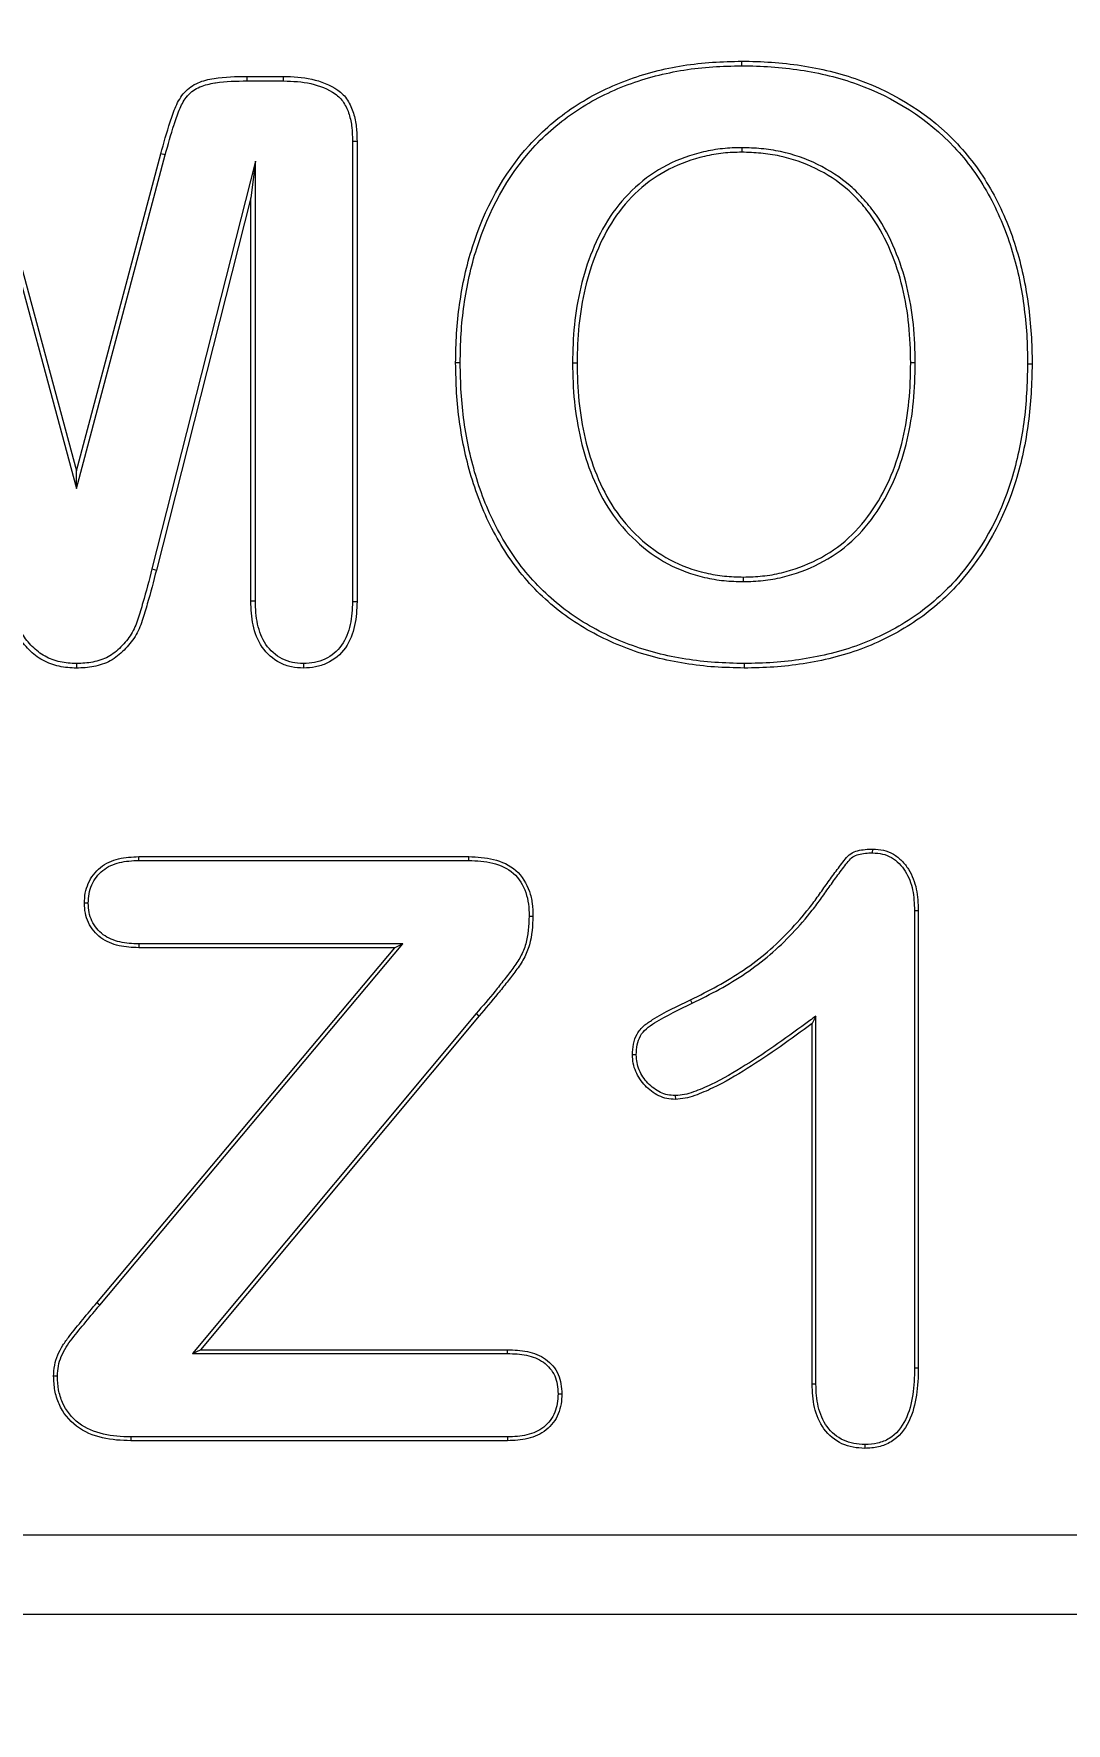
# Model space of a CAD drawing. Header units: millimetres. Extents: x 13 to 608, y 13 to 467.
# Drawn here: x 113.49 to 119.45, y 101.41 to 111.16 of the extents above; entities that cross this region are included whole.
import ezdxf

# ---------------------------------------------------------------- set-up
doc = ezdxf.new("R2010")
doc.units = ezdxf.units.MM
doc.header["$LTSCALE"] = 2.222222
for name, color, linetype, lineweight in [('Dimension (ANSI)', 7, 'Continuous', 9), ('Visible (ANSI)', 7, 'Continuous', 9), ('Visible Narrow (ANSI)', 7, 'Continuous', 9)]:
    doc.layers.add(name, color=color, linetype=linetype, lineweight=lineweight)
doc.styles.add('Note Text (ANSI)', font='arial.ttf')
doc.dimstyles.new('Default - mm (ANSI)', dxfattribs={"dimscale": 2.222222, "dimtxt": 2, "dimasz": 2, "dimexe": 3.175, "dimexo": 1, "dimgap": 0.8, "dimtad": 0, "dimtih": 1, "dimtoh": 1, "dimrnd": 1e-08, "dimzin": 4, "dimdsep": 46, "dimtxsty": 'Note Text (ANSI)', "dimblk": 'Filled-1', "dimcen": 0.09, "dimdle": 10, "dimclrd": 256, "dimclre": 256, "dimclrt": 256, "dimadec": 1, "dimazin": 0, "dimtfac": 1.524, "dimtofl": 0, "dimtmove": 0, "dimatfit": 3, "dimfxl": 1, "dimtolj": 1, "dimtzin": 0, "dimlwd": -1, "dimlwe": -1, "dimarcsym": 0})

# ---------------------------------------------------------------- blocks, each defined once
blk = doc.blocks.new('Filled-1')
at = {"color": 0}
for p, q in [((0, 0), (-1, 0.15)), ((-1, 0.15), (-1, -0.15)), ((-1, 0), (0, 0)), ((-1, -0.15), (0, 0))]:
    blk.add_line(p, q, dxfattribs=at)
at = {"color": 0, "flags": 128}
blk.add_lwpolyline([(-1, -0.15), (0, 0), (-1, 0.15), (-1, -0.15)], dxfattribs=at)
at = {"color": 0}
blk.add_solid([(-1, -0.15), (0, 0), (-1, 0.15), (-1, -0.15)], dxfattribs=at)
blk = doc.blocks.new('*D34')
at = {"layer": 'Defpoints', "color": 0, "transparency": 16777216}
for p in [(170.1942, 133.0437), (57.1942, 81.0437), (139.9513, 81.0437)]:
    blk.add_point(p, dxfattribs=at)
at = {"layer": 'Dimension (ANSI)', "transparency": 16777216}
for p, q in [((167.9719, 133.0437), (132.8958, 133.0437)), ((139.9513, 128.5992), (139.9513, 114.1005)), ((139.9513, 85.4881), (139.9513, 96.7544)), ((59.4164, 81.0437), (147.0069, 81.0437))]:
    blk.add_line(p, q, dxfattribs=at)
at = {"layer": 'Dimension (ANSI)', "transparency": 16777216, "xscale": 4.444444444444445, "yscale": 4.444444444444445, "zscale": 4.444444444444445}
for p, rotation in [((139.9513, 133.0437), 90), ((139.9513, 81.0437), 270)]:
    blk.add_blockref('Filled-1', p, dxfattribs=dict(at, rotation=rotation))
at = {"layer": 'Dimension (ANSI)', "transparency": 16777216, "char_height": 4.44444, "attachment_point": 5, "style": 'Note Text (ANSI)'}
for s, insert in [('\\A1; 52.00', (139.9513, 109.4744)), ('\\A1;[2.05]', (139.9513, 100.8014))]:
    blk.add_mtext(s, dxfattribs=dict(at, insert=insert))
blk = doc.blocks.new('*D35')
at = {"layer": 'Defpoints', "color": 0, "transparency": 16777216}
for p in [(170.1942, 133.0437), (170.1942, 119.7735), (57.1942, 81.0437)]:
    blk.add_point(p, dxfattribs=at)
at = {"layer": 'Dimension (ANSI)', "transparency": 16777216}
for p, q in [((170.1942, 130.8214), (170.1942, 112.718)), ((57.1942, 83.2659), (57.1942, 126.8291)), ((61.6386, 119.7735), (102.5871, 119.7735)), ((165.7497, 119.7735), (126.561, 119.7735))]:
    blk.add_line(p, q, dxfattribs=at)
at = {"layer": 'Dimension (ANSI)', "transparency": 16777216, "xscale": 4.444444444444445, "yscale": 4.444444444444445, "zscale": 4.444444444444445, "rotation": 180}
blk.add_blockref('Filled-1', (57.1942, 119.7735), dxfattribs=at)
at = {"layer": 'Dimension (ANSI)', "transparency": 16777216, "xscale": 4.444444444444445, "yscale": 4.444444444444445, "zscale": 4.444444444444445}
blk.add_blockref('Filled-1', (170.1942, 119.7735), dxfattribs=at)
at = {"layer": 'Dimension (ANSI)', "transparency": 16777216, "attachment_point": 5, "style": 'Note Text (ANSI)'}
for s, insert, char_height in [('\\A1; 113.00', (114.5741, 123.822), 4.444444), ('\\A1;[4.45]', (114.5741, 115.1566), 4.44444)]:
    blk.add_mtext(s, dxfattribs=dict(at, insert=insert, char_height=char_height))

msp = doc.modelspace()

# ---------------------------------------------------------------- linework, layer by layer
at = {"layer": 'Visible (ANSI)'}
for p, q in [((117.5764, 110.9737), (117.5763, 110.9999)), ((114.7223, 110.9124), (114.9328, 110.9124)), ((114.7224, 110.8862), (114.9325, 110.8862)), ((114.9325, 110.8862), (114.9328, 110.9124)), ((115.3304, 110.5388), (115.3567, 110.5392)), ((115.3304, 110.5388), (115.3304, 107.8845)), ((115.3567, 110.5392), (115.3567, 107.8841)), ((117.5764, 110.5012), (117.5763, 110.4749)), ((113.219, 110.4593), (113.7381, 108.5361)), ((113.2444, 110.466), (113.7379, 108.6374)), ((113.7379, 108.6374), (114.2253, 110.466)), ((113.7381, 108.5361), (114.2507, 110.4593)), ((114.7704, 110.4226), (114.1739, 108.0717)), ((114.7704, 110.4226), (114.7442, 110.2124)), ((114.7704, 107.8865), (114.7704, 110.4226)), ((114.7442, 110.2124), (114.1993, 108.0652)), ((114.7442, 107.8861), (114.7442, 110.2124)), ((115.9517, 109.2595), (115.9254, 109.2595)), ((116.5992, 109.2595), (116.6254, 109.2595)), ((118.5767, 109.2596), (118.5504, 109.2595)), ((119.2242, 109.2549), (119.2504, 109.2547)), ((113.7381, 108.5361), (113.7379, 108.6374)), ((117.5859, 107.9987), (117.5859, 108.0249)), ((114.7704, 107.8865), (114.7442, 107.8861)), ((115.3304, 107.8845), (115.3567, 107.8841)), ((113.738, 107.5262), (113.7379, 107.4999)), ((115.047, 107.5262), (115.047, 107.4999)), ((117.59, 107.5262), (117.59, 107.4999)), ((114.0975, 106.4124), (116.0013, 106.4124)), ((114.0979, 106.3905), (114.0975, 106.4124)), ((116.0009, 106.3905), (116.0013, 106.4124)), ((118.3306, 106.4343), (118.331, 106.4562)), ((114.0979, 106.3905), (116.0009, 106.3905)), ((113.8063, 106.1438), (113.7844, 106.1438)), ((116.3492, 106.07), (116.3711, 106.0699)), ((118.5723, 106.101), (118.5942, 106.1014)), ((118.5723, 106.101), (118.5723, 103.4636)), ((118.5942, 106.1014), (118.5942, 103.4634)), ((113.8555, 103.8394), (115.5747, 105.8874)), ((113.8722, 103.8253), (115.6216, 105.9093)), ((114.0977, 105.9093), (114.0975, 105.8874)), ((115.5747, 105.8874), (114.0975, 105.8874)), ((115.6216, 105.9093), (114.0977, 105.9093)), ((115.6216, 105.9093), (115.5747, 105.8874)), ((116.0441, 105.5078), (114.4069, 103.5468)), ((116.0608, 105.4937), (114.4536, 103.5687)), ((118.0035, 105.4933), (117.9817, 105.4499)), ((117.9817, 103.3704), (117.9817, 105.4499)), ((118.0035, 103.3708), (118.0035, 105.4933)), ((116.9672, 105.2695), (116.9453, 105.2694)), ((117.1925, 105.0343), (117.1928, 105.0124)), ((114.4069, 103.5468), (114.4536, 103.5687)), ((114.4069, 103.5468), (116.2245, 103.5468)), ((114.4536, 103.5687), (116.2248, 103.5687)), ((116.2245, 103.5468), (116.2248, 103.5687)), ((113.6286, 103.4161), (113.6067, 103.4162)), ((118.5723, 103.4636), (118.5942, 103.4634)), ((116.516, 103.3143), (116.5379, 103.3144)), ((118.0035, 103.3708), (117.9817, 103.3704)), ((114.052, 103.0655), (114.0517, 103.0437)), ((116.2248, 103.0437), (114.0517, 103.0437)), ((116.2244, 103.0655), (114.052, 103.0655)), ((116.2244, 103.0655), (116.2248, 103.0437)), ((118.2858, 103.0218), (118.2859, 102.9999)), ((101.6942, 102.0437), (125.6942, 102.0437))]:
    msp.add_line(p, q, dxfattribs=at)
for points, knots in [([(115.9254, 109.2595), (115.9265, 109.316), (115.9275, 109.3726), (115.9342, 109.4854), (115.9401, 109.5417), (115.964, 109.7097), (115.988, 109.8206), (116.0907, 110.1441), (116.1992, 110.3486), (116.4272, 110.6), (116.5139, 110.6739), (116.7025, 110.799), (116.8045, 110.8496), (117.0164, 110.9289), (117.1265, 110.957), (117.2941, 110.9838), (117.3504, 110.9901), (117.4632, 110.9975), (117.5197, 110.9987), (117.5763, 110.9999)], [0, 0, 0, 0, 0.000168341, 0.000168341, 0.000336682, 0.000336682, 0.000673364, 0.000673364, 0.001346729, 0.001346729, 0.001683411, 0.001683411, 0.002020093, 0.002020093, 0.002356776, 0.002356776, 0.002525117, 0.002525117, 0.002693458, 0.002693458, 0.002693458, 0.002693458]), ([(117.5763, 110.9999), (117.6334, 110.9991), (117.6906, 110.9981), (117.8045, 110.9897), (117.8614, 110.9834), (118.0309, 110.9582), (118.1426, 110.9312), (118.4649, 110.8144), (118.6643, 110.6901), (118.898, 110.4392), (118.9654, 110.3458), (119.076, 110.1458), (119.1209, 110.0401), (119.1892, 109.8219), (119.2132, 109.7098), (119.2358, 109.5399), (119.2416, 109.483), (119.2492, 109.369), (119.2499, 109.3118), (119.2504, 109.2547)], [0, 0, 0, 0, 0.000169474, 0.000169474, 0.000338947, 0.000338947, 0.000677894, 0.000677894, 0.001355789, 0.001355789, 0.001694736, 0.001694736, 0.002033683, 0.002033683, 0.00237263, 0.00237263, 0.002542104, 0.002542104, 0.002711578, 0.002711578, 0.002711578, 0.002711578]), ([(114.2253, 110.466), (114.2415, 110.5277), (114.2589, 110.589), (114.2889, 110.6798), (114.2991, 110.7101), (114.3244, 110.7686), (114.3406, 110.7967), (114.3833, 110.8441), (114.4103, 110.8626), (114.4686, 110.8883), (114.5002, 110.895), (114.5945, 110.9108), (114.6587, 110.9116), (114.7223, 110.9124)], [0, 0, 0, 0, 0.0001912099, 0.0001912099, 0.0002868148, 0.0002868148, 0.0003824197, 0.0003824197, 0.0004780247, 0.0004780247, 0.0005736296, 0.0005736296, 0.0007648395, 0.0007648395, 0.0007648395, 0.0007648395]), ([(114.2507, 110.4593), (114.2662, 110.5182), (114.2827, 110.5769), (114.3017, 110.6349), (114.3024, 110.637), (114.3031, 110.6392), (114.3038, 110.6413), (114.3136, 110.6708), (114.3236, 110.7008), (114.3358, 110.729), (114.3467, 110.7542), (114.3605, 110.7785), (114.3785, 110.7995), (114.3795, 110.8006), (114.3805, 110.8017), (114.3814, 110.8028), (114.4002, 110.8236), (114.4241, 110.84), (114.45, 110.8514), (114.4508, 110.8517), (114.4516, 110.8521), (114.4523, 110.8524), (114.4792, 110.8638), (114.5076, 110.8697), (114.5359, 110.8744), (114.5374, 110.8747), (114.5389, 110.8749), (114.5404, 110.8752), (114.6002, 110.8847), (114.6615, 110.8854), (114.7224, 110.8862)], [0, 0, 0, 0, 0.0001828714, 0.0001828714, 0.0001828714, 0.0001896319, 0.0001896319, 0.0001896319, 0.0002825118, 0.0002825118, 0.0002825118, 0.0003657428, 0.0003657428, 0.0003657428, 0.0003701435, 0.0003701435, 0.0003701435, 0.0004546513, 0.0004546513, 0.0004546513, 0.0004571785, 0.0004571785, 0.0004571785, 0.0005440443, 0.0005440443, 0.0005440443, 0.0005486142, 0.0005486142, 0.0005486142, 0.0007314856, 0.0007314856, 0.0007314856, 0.0007314856]), ([(114.9325, 110.8862), (114.9869, 110.8847), (115.039, 110.8821), (115.1401, 110.8592), (115.1901, 110.8407), (115.24, 110.8049), (115.2495, 110.7969), (115.2663, 110.78), (115.2731, 110.7714), (115.2858, 110.7508), (115.2923, 110.7388), (115.3029, 110.7165), (115.3069, 110.7056), (115.3141, 110.6812), (115.3174, 110.668), (115.323, 110.6429), (115.3249, 110.6308), (115.3289, 110.5928), (115.3296, 110.5657), (115.3304, 110.5388)], [0, 0, 0, 0, 0.0001526948, 0.0001526948, 0.0003057235, 0.0003057235, 0.0003439807, 0.0003439807, 0.0003822379, 0.0003822379, 0.0004204951, 0.0004204951, 0.0004587522, 0.0004587522, 0.0004970094, 0.0004970094, 0.0005352666, 0.0005352666, 0.0006114048, 0.0006114048, 0.0006114048, 0.0006114048]), ([(114.9328, 110.9124), (114.9872, 110.9109), (115.0421, 110.9083), (115.1485, 110.8842), (115.201, 110.8651), (115.2564, 110.8254), (115.2669, 110.8167), (115.2861, 110.7972), (115.2946, 110.7865), (115.3089, 110.7633), (115.3154, 110.7512), (115.3272, 110.7266), (115.3319, 110.7139), (115.3395, 110.6877), (115.3429, 110.6744), (115.3488, 110.6478), (115.351, 110.6344), (115.3552, 110.5937), (115.3558, 110.5663), (115.3567, 110.5392)], [0, 0, 0, 0, 0.0001627772, 0.0001627772, 0.0003255543, 0.0003255543, 0.0003662486, 0.0003662486, 0.0004069429, 0.0004069429, 0.0004476372, 0.0004476372, 0.0004883315, 0.0004883315, 0.0005290258, 0.0005290258, 0.0005697201, 0.0005697201, 0.0006511086, 0.0006511086, 0.0006511086, 0.0006511086]), ([(115.9517, 109.2595), (115.9527, 109.3159), (115.9538, 109.3719), (115.9604, 109.4832), (115.9662, 109.5387), (115.9898, 109.7047), (116.0135, 109.8142), (116.1147, 110.1331), (116.2216, 110.3342), (116.4452, 110.5807), (116.5302, 110.6532), (116.7153, 110.7759), (116.8153, 110.8257), (117.0239, 110.9037), (117.1322, 110.9313), (117.2975, 110.9577), (117.3528, 110.964), (117.464, 110.9712), (117.52, 110.9724), (117.5764, 110.9737)], [0, 0, 0, 0, 0.000165259, 0.000165259, 0.000331033, 0.000331033, 0.000662581, 0.000662581, 0.001325678, 0.001325678, 0.001657226, 0.001657226, 0.001988774, 0.001988774, 0.002320322, 0.002320322, 0.002486096, 0.002486096, 0.002651413, 0.002651413, 0.002651413, 0.002651413]), ([(117.5764, 110.9737), (117.6335, 110.9729), (117.6896, 110.9718), (117.8019, 110.9636), (117.8582, 110.9574), (118.0256, 110.9325), (118.1354, 110.9059), (118.4524, 110.791), (118.6483, 110.6688), (118.8772, 110.423), (118.9434, 110.3313), (119.052, 110.1348), (119.0964, 110.0306), (119.1636, 109.8157), (119.1874, 109.7051), (119.2097, 109.5371), (119.2155, 109.4805), (119.2229, 109.3681), (119.2237, 109.312), (119.2242, 109.2549)], [0, 0, 0, 0, 0.00016639, 0.00016639, 0.000333234, 0.000333234, 0.000666923, 0.000666923, 0.001334301, 0.001334301, 0.00166799, 0.00166799, 0.002001678, 0.002001678, 0.002335367, 0.002335367, 0.002502212, 0.002502212, 0.002668678, 0.002668678, 0.002668678, 0.002668678]), ([(117.5764, 110.5012), (117.5762, 110.5012), (117.5759, 110.5012), (117.5756, 110.5011), (117.5395, 110.5003), (117.5024, 110.4993), (117.428, 110.4916), (117.3912, 110.4851), (117.2826, 110.46), (117.2117, 110.4347), (117.0125, 110.3322), (116.8991, 110.2276), (116.7754, 110.0417), (116.7418, 109.9752), (116.686, 109.8385), (116.6639, 109.7679), (116.63, 109.6246), (116.6182, 109.552), (116.6027, 109.406), (116.6006, 109.3322), (116.5992, 109.26), (116.5992, 109.2598), (116.5992, 109.2597), (116.5992, 109.2595)], [0, 0, 0, 0, 0.000000793, 0.000000793, 0.000000793, 0.000110876, 0.000110876, 0.000220958, 0.000220958, 0.000441123, 0.000441123, 0.000881454, 0.000881454, 0.001101619, 0.001101619, 0.001321784, 0.001321784, 0.001541949, 0.001541949, 0.001762114, 0.001762114, 0.001762114, 0.001762635, 0.001762635, 0.001762635, 0.001762635]), ([(118.5767, 109.2596), (118.5767, 109.2598), (118.5767, 109.2599), (118.5766, 109.2601), (118.575, 109.3331), (118.5733, 109.4074), (118.558, 109.5555), (118.5455, 109.6289), (118.5106, 109.7738), (118.4876, 109.8451), (118.4294, 109.9828), (118.3952, 110.0492), (118.3305, 110.1431), (118.3069, 110.1721), (118.2574, 110.2286), (118.2306, 110.2557), (118.1444, 110.3299), (118.0811, 110.3714), (117.9455, 110.4379), (117.8738, 110.4624), (117.7632, 110.4864), (117.7256, 110.4921), (117.6509, 110.4986), (117.6138, 110.4999), (117.5772, 110.5011), (117.5769, 110.5012), (117.5767, 110.5012), (117.5764, 110.5012)], [0, 0, 0, 0, 0.00000044, 0.00000044, 0.00000044, 0.000222909, 0.000222909, 0.000445378, 0.000445378, 0.000667848, 0.000667848, 0.000890317, 0.000890317, 0.001001551, 0.001001551, 0.001112786, 0.001112786, 0.001335255, 0.001335255, 0.001557725, 0.001557725, 0.001668959, 0.001668959, 0.001780194, 0.001780194, 0.001780194, 0.001780984, 0.001780984, 0.001780984, 0.001780984]), ([(117.5763, 110.4749), (117.5401, 110.474), (117.5039, 110.4731), (117.4319, 110.4656), (117.3962, 110.4593), (117.2903, 110.4349), (117.2217, 110.4104), (117.0286, 110.3109), (116.9187, 110.2097), (116.7984, 110.0288), (116.7655, 109.964), (116.7109, 109.8299), (116.6891, 109.7606), (116.6558, 109.6198), (116.6442, 109.5482), (116.6289, 109.4042), (116.6268, 109.3318), (116.6254, 109.2595)], [0, 0, 0, 0, 0.000107486, 0.000107486, 0.000214971, 0.000214971, 0.000429943, 0.000429943, 0.000859886, 0.000859886, 0.001074857, 0.001074857, 0.001289828, 0.001289828, 0.0015048, 0.0015048, 0.001719771, 0.001719771, 0.001719771, 0.001719771]), ([(118.5504, 109.2595), (118.5488, 109.3327), (118.547, 109.4059), (118.532, 109.5516), (118.5197, 109.624), (118.4854, 109.7664), (118.4628, 109.8363), (118.4058, 109.9712), (118.372, 110.0366), (118.3097, 110.127), (118.2865, 110.1555), (118.2383, 110.2106), (118.2125, 110.2367), (118.1293, 110.3083), (118.0675, 110.3488), (117.9359, 110.4133), (117.8661, 110.4372), (117.7587, 110.4606), (117.7224, 110.466), (117.6495, 110.4724), (117.6129, 110.4736), (117.5763, 110.4749)], [0, 0, 0, 0, 0.000217611, 0.000217611, 0.000435221, 0.000435221, 0.000652832, 0.000652832, 0.000870443, 0.000870443, 0.000979248, 0.000979248, 0.001088053, 0.001088053, 0.001305664, 0.001305664, 0.001523275, 0.001523275, 0.00163208, 0.00163208, 0.001740885, 0.001740885, 0.001740885, 0.001740885]), ([(117.59, 107.4999), (117.5328, 107.5013), (117.4757, 107.5027), (117.3618, 107.5103), (117.3049, 107.5169), (117.1357, 107.5441), (117.0242, 107.5718), (116.8102, 107.6521), (116.7074, 107.7036), (116.5161, 107.8287), (116.429, 107.9042), (116.275, 108.073), (116.2098, 108.1678), (116.0995, 108.3681), (116.0558, 108.4742), (115.9883, 108.6926), (115.9641, 108.8046), (115.9404, 108.9743), (115.9346, 109.0312), (115.9278, 109.1452), (115.9266, 109.2024), (115.9254, 109.2595)], [0, 0, 0, 0, 0.00016934, 0.00016934, 0.00033868, 0.00033868, 0.000677359, 0.000677359, 0.001016039, 0.001016039, 0.001354719, 0.001354719, 0.001693398, 0.001693398, 0.002032078, 0.002032078, 0.002370757, 0.002370757, 0.002540097, 0.002540097, 0.002709437, 0.002709437, 0.002709437, 0.002709437]), ([(117.59, 107.5262), (117.5331, 107.5275), (117.4765, 107.5289), (117.3643, 107.5365), (117.3083, 107.5429), (117.1413, 107.5697), (117.0316, 107.5971), (116.8213, 107.676), (116.7198, 107.7268), (116.5324, 107.8495), (116.447, 107.9234), (116.2958, 108.0891), (116.232, 108.1819), (116.1233, 108.3793), (116.0805, 108.4834), (116.0138, 108.6989), (115.9899, 108.8095), (115.9665, 108.9773), (115.9608, 109.0335), (115.9541, 109.146), (115.9529, 109.2026), (115.9517, 109.2595)], [0, 0, 0, 0, 0.000166223, 0.000166223, 0.000332989, 0.000332989, 0.000666521, 0.000666521, 0.001000053, 0.001000053, 0.001333585, 0.001333585, 0.001667117, 0.001667117, 0.002000648, 0.002000648, 0.00233418, 0.00233418, 0.002500946, 0.002500946, 0.002667199, 0.002667199, 0.002667199, 0.002667199]), ([(116.5992, 109.2595), (116.5992, 109.2593), (116.5992, 109.2591), (116.5992, 109.259), (116.6006, 109.1858), (116.6027, 109.1112), (116.6183, 108.9633), (116.6303, 108.8898), (116.664, 108.7446), (116.6862, 108.6729), (116.7432, 108.5345), (116.7767, 108.4674), (116.8607, 108.3414), (116.9104, 108.2844), (117.0211, 108.1821), (117.0826, 108.1371), (117.2165, 108.0659), (117.2881, 108.0404), (117.3984, 108.0144), (117.4359, 108.0082), (117.5111, 108.0007), (117.5486, 107.9997), (117.5851, 107.9987), (117.5854, 107.9987), (117.5857, 107.9987), (117.5859, 107.9987)], [0, 0, 0, 0, 0.000000521, 0.000000521, 0.000000521, 0.000223555, 0.000223555, 0.000446589, 0.000446589, 0.000669623, 0.000669623, 0.000892657, 0.000892657, 0.001115691, 0.001115691, 0.001338726, 0.001338726, 0.00156176, 0.00156176, 0.001673277, 0.001673277, 0.001784794, 0.001784794, 0.001784794, 0.001785607, 0.001785607, 0.001785607, 0.001785607]), ([(116.6254, 109.2595), (116.6268, 109.1862), (116.6289, 109.1129), (116.6443, 108.9671), (116.6561, 108.8946), (116.6893, 108.7518), (116.711, 108.6815), (116.7669, 108.5459), (116.7999, 108.4799), (116.8812, 108.358), (116.9298, 108.3023), (117.0374, 108.2028), (117.0971, 108.1591), (117.2266, 108.0902), (117.2963, 108.0655), (117.4033, 108.0402), (117.4396, 108.0342), (117.5126, 108.0269), (117.5492, 108.0259), (117.5859, 108.0249)], [0, 0, 0, 0, 0.000218147, 0.000218147, 0.000436293, 0.000436293, 0.00065444, 0.00065444, 0.000872586, 0.000872586, 0.001090733, 0.001090733, 0.001308879, 0.001308879, 0.001527026, 0.001527026, 0.001636099, 0.001636099, 0.001745173, 0.001745173, 0.001745173, 0.001745173]), ([(117.5859, 107.9987), (117.5862, 107.9987), (117.5865, 107.9987), (117.5867, 107.9987), (117.6235, 107.9999), (117.6608, 108.0011), (117.7362, 108.0086), (117.7738, 108.0152), (117.8843, 108.0419), (117.9555, 108.0679), (118.0904, 108.1367), (118.154, 108.1795), (118.2656, 108.2828), (118.314, 108.341), (118.3979, 108.4661), (118.4331, 108.5329), (118.4915, 108.6711), (118.5134, 108.7435), (118.5471, 108.8887), (118.5587, 108.9628), (118.5735, 109.1109), (118.5758, 109.1857), (118.5767, 109.2592), (118.5767, 109.2593), (118.5767, 109.2595), (118.5767, 109.2596)], [0, 0, 0, 0, 0.00000081, 0.00000081, 0.00000081, 0.000112462, 0.000112462, 0.000224115, 0.000224115, 0.00044742, 0.00044742, 0.000670725, 0.000670725, 0.00089403, 0.00089403, 0.001117335, 0.001117335, 0.00134064, 0.00134064, 0.001563945, 0.001563945, 0.00178725, 0.00178725, 0.00178725, 0.001787689, 0.001787689, 0.001787689, 0.001787689]), ([(117.5859, 108.0249), (117.6226, 108.0261), (117.6594, 108.0274), (117.7324, 108.0346), (117.7687, 108.041), (117.876, 108.0669), (117.9455, 108.0923), (118.0765, 108.1591), (118.1381, 108.2005), (118.2459, 108.3003), (118.2932, 108.3572), (118.3751, 108.4792), (118.4095, 108.5445), (118.4667, 108.6799), (118.4881, 108.7504), (118.5213, 108.8936), (118.5327, 108.9663), (118.5472, 109.1125), (118.5496, 109.186), (118.5504, 109.2595)], [0, 0, 0, 0, 0.000109033, 0.000109033, 0.000218067, 0.000218067, 0.000436134, 0.000436134, 0.000654201, 0.000654201, 0.000872268, 0.000872268, 0.001090335, 0.001090335, 0.001308402, 0.001308402, 0.001526469, 0.001526469, 0.001744536, 0.001744536, 0.001744536, 0.001744536]), ([(119.2242, 109.2549), (119.2218, 109.1409), (119.2176, 109.0285), (119.1874, 108.8053), (119.1639, 108.6945), (119.065, 108.3722), (118.9559, 108.1703), (118.7309, 107.9206), (118.6458, 107.847), (118.4589, 107.7237), (118.3579, 107.673), (118.1478, 107.5946), (118.0381, 107.5688), (117.871, 107.5422), (117.8153, 107.5356), (117.7034, 107.5283), (117.6469, 107.5272), (117.59, 107.5262)], [0, 0, 0, 0, 0.000334222, 0.000334222, 0.000668824, 0.000668824, 0.00133803, 0.00133803, 0.001672632, 0.001672632, 0.002007235, 0.002007235, 0.002341838, 0.002341838, 0.002509139, 0.002509139, 0.002675895, 0.002675895, 0.002675895, 0.002675895]), ([(119.2504, 109.2547), (119.248, 109.1407), (119.2438, 109.0265), (119.2132, 108.8004), (119.1895, 108.6884), (119.0891, 108.3613), (118.9782, 108.1558), (118.749, 107.9015), (118.662, 107.8262), (118.4715, 107.7006), (118.3689, 107.6491), (118.1551, 107.5693), (118.0436, 107.5431), (117.8745, 107.5161), (117.8178, 107.5094), (117.7041, 107.502), (117.647, 107.501), (117.59, 107.4999)], [0, 0, 0, 0, 0.000339753, 0.000339753, 0.000679506, 0.000679506, 0.001359012, 0.001359012, 0.001698765, 0.001698765, 0.002038518, 0.002038518, 0.002378271, 0.002378271, 0.002548147, 0.002548147, 0.002718023, 0.002718023, 0.002718023, 0.002718023]), ([(113.7379, 107.4999), (113.7044, 107.501), (113.6708, 107.503), (113.6053, 107.5174), (113.5734, 107.5286), (113.5148, 107.5613), (113.4883, 107.5822), (113.4407, 107.6294), (113.4198, 107.6559), (113.3693, 107.7429), (113.3468, 107.8067), (113.3105, 107.9357), (113.2943, 108.0007), (113.2765, 108.0652)], [0, 0, 0, 0, 0.000099807, 0.000099807, 0.000199614, 0.000199614, 0.000299421, 0.000299421, 0.000399228, 0.000399228, 0.000598842, 0.000598842, 0.000798456, 0.000798456, 0.000798456, 0.000798456]), ([(113.738, 107.5262), (113.7046, 107.5273), (113.6741, 107.5292), (113.613, 107.5425), (113.5839, 107.5528), (113.5299, 107.583), (113.5056, 107.6021), (113.4603, 107.6469), (113.4417, 107.6705), (113.3936, 107.7534), (113.3718, 107.8148), (113.3361, 107.9417), (113.3196, 108.0075), (113.3019, 108.072)], [0, 0, 0, 0, 0.0000950695, 0.0000950695, 0.0001909287, 0.0001909287, 0.0002867878, 0.0002867878, 0.000382647, 0.000382647, 0.0005743653, 0.0005743653, 0.0007658256, 0.0007658256, 0.0007658256, 0.0007658256]), ([(114.1993, 108.0652), (114.1828, 108.0001), (114.1657, 107.935), (114.1374, 107.8381), (114.1284, 107.8057), (114.1073, 107.7418), (114.0938, 107.7107), (114.0673, 107.6677), (114.0574, 107.6541), (114.036, 107.6282), (114.0247, 107.6156), (113.9895, 107.5794), (113.9631, 107.5579), (113.9037, 107.5261), (113.8714, 107.5152), (113.8053, 107.5022), (113.7716, 107.5009), (113.7379, 107.4999)], [0, 0, 0, 0, 0.0002016615, 0.0002016615, 0.0003024923, 0.0003024923, 0.0004033231, 0.0004033231, 0.0004537385, 0.0004537385, 0.0005041539, 0.0005041539, 0.0006049846, 0.0006049846, 0.0007058154, 0.0007058154, 0.0008066462, 0.0008066462, 0.0008066462, 0.0008066462]), ([(114.1739, 108.0717), (114.1573, 108.0065), (114.1404, 107.9421), (114.1216, 107.8778), (114.1122, 107.8456), (114.103, 107.8127), (114.0929, 107.782), (114.0828, 107.7513), (114.0702, 107.7224), (114.0538, 107.6959), (114.0456, 107.6826), (114.0365, 107.6701), (114.0264, 107.6578), (114.0163, 107.6455), (114.0053, 107.6332), (113.9942, 107.6218), (113.9719, 107.5989), (113.9479, 107.5796), (113.921, 107.5651), (113.894, 107.5506), (113.864, 107.5405), (113.8333, 107.5345), (113.8028, 107.5284), (113.7715, 107.5272), (113.738, 107.5262)], [0, 0, 0, 0, 0.0001933312, 0.0001933312, 0.0001933312, 0.0002900031, 0.0002900031, 0.0002900031, 0.000386675, 0.000386675, 0.000386675, 0.000435011, 0.000435011, 0.000435011, 0.0004833469, 0.0004833469, 0.0004833469, 0.0005800188, 0.0005800188, 0.0005800188, 0.0006766907, 0.0006766907, 0.0006766907, 0.0007725686, 0.0007725686, 0.0007725686, 0.0007725686]), ([(115.047, 107.4999), (115.0239, 107.5012), (115.0008, 107.5024), (114.9555, 107.5117), (114.9335, 107.5195), (114.8718, 107.5513), (114.8361, 107.5829), (114.7835, 107.659), (114.7673, 107.7033), (114.7476, 107.7936), (114.7456, 107.84), (114.7442, 107.8861)], [0, 0, 0, 0, 0.0000686059, 0.0000686059, 0.0001372118, 0.0001372118, 0.0002744235, 0.0002744235, 0.0004116353, 0.0004116353, 0.0005488471, 0.0005488471, 0.0005488471, 0.0005488471]), ([(115.047, 107.5262), (115.0243, 107.5274), (115.0033, 107.5287), (114.9632, 107.537), (114.9434, 107.5439), (114.8879, 107.5725), (114.8553, 107.6013), (114.8075, 107.6705), (114.7924, 107.7114), (114.7738, 107.7966), (114.7718, 107.8404), (114.7704, 107.8865)], [0, 0, 0, 0, 0.0000621726, 0.0000621726, 0.0001256051, 0.0001256051, 0.00025247, 0.00025247, 0.0003793349, 0.0003793349, 0.0005058297, 0.0005058297, 0.0005058297, 0.0005058297]), ([(115.3304, 107.8845), (115.329, 107.8378), (115.3268, 107.7938), (115.3077, 107.7078), (115.2925, 107.6665), (115.2434, 107.5976), (115.2098, 107.5696), (115.1528, 107.5426), (115.1326, 107.5362), (115.0915, 107.5286), (115.0699, 107.5274), (115.047, 107.5262)], [0, 0, 0, 0, 0.0001291591, 0.0001291591, 0.0002586954, 0.0002586954, 0.0003882318, 0.0003882318, 0.0004529999, 0.0004529999, 0.0005164888, 0.0005164888, 0.0005164888, 0.0005164888]), ([(115.3567, 107.8841), (115.3552, 107.8375), (115.353, 107.7907), (115.3328, 107.6996), (115.3165, 107.6548), (115.2622, 107.5788), (115.2252, 107.5479), (115.162, 107.5179), (115.1395, 107.5107), (115.0936, 107.5023), (115.0703, 107.5011), (115.047, 107.4999)], [0, 0, 0, 0, 0.000139025, 0.000139025, 0.00027805, 0.00027805, 0.0004170751, 0.0004170751, 0.0004865876, 0.0004865876, 0.0005561001, 0.0005561001, 0.0005561001, 0.0005561001]), ([(113.7844, 106.1438), (113.7852, 106.1633), (113.7859, 106.1828), (113.7927, 106.2211), (113.7986, 106.2399), (113.8221, 106.2935), (113.8463, 106.3254), (113.9073, 106.3742), (113.9437, 106.3905), (114.0194, 106.4091), (114.0587, 106.411), (114.0975, 106.4124)], [0, 0, 0, 0, 0.0000578009, 0.0000578009, 0.0001156018, 0.0001156018, 0.0002312036, 0.0002312036, 0.0003468054, 0.0003468054, 0.0004624072, 0.0004624072, 0.0004624072, 0.0004624072]), ([(116.0013, 106.4124), (116.0493, 106.4108), (116.0978, 106.4084), (116.1913, 106.3846), (116.2365, 106.3642), (116.3091, 106.3007), (116.3348, 106.258), (116.3583, 106.1895), (116.3637, 106.1659), (116.3697, 106.1182), (116.3704, 106.094), (116.3711, 106.0699)], [0, 0, 0, 0, 0.0001438026, 0.0001438026, 0.0002876052, 0.0002876052, 0.0004314078, 0.0004314078, 0.0005033091, 0.0005033091, 0.0005752104, 0.0005752104, 0.0005752104, 0.0005752104]), ([(117.2803, 105.5873), (117.3327, 105.613), (117.385, 105.6387), (117.4872, 105.695), (117.5371, 105.7253), (117.6823, 105.8231), (117.7713, 105.8995), (117.8912, 106.027), (117.9296, 106.071), (117.9837, 106.1397), (118.0011, 106.1631), (118.0348, 106.2107), (118.0513, 106.2348), (118.0855, 106.282), (118.1024, 106.3058), (118.1375, 106.3523), (118.1545, 106.376), (118.1821, 106.41), (118.1921, 106.4209), (118.2162, 106.4375), (118.2301, 106.4427), (118.2725, 106.454), (118.3019, 106.4553), (118.331, 106.4562)], [0, 0, 0, 0, 0.000173328, 0.000173328, 0.000346655, 0.000346655, 0.000693311, 0.000693311, 0.000866638, 0.000866638, 0.000953302, 0.000953302, 0.001039966, 0.001039966, 0.00112663, 0.00112663, 0.001213294, 0.001213294, 0.001256626, 0.001256626, 0.001299958, 0.001299958, 0.001386621, 0.001386621, 0.001386621, 0.001386621]), ([(117.2899, 105.5676), (117.2899, 105.5677), (117.2899, 105.5677), (117.2899, 105.5677), (117.3422, 105.5933), (117.395, 105.6193), (117.4983, 105.6762), (117.5487, 105.7067), (117.6957, 105.8057), (117.7864, 105.8836), (117.9076, 106.0124), (117.9463, 106.0569), (118.0011, 106.1265), (118.0187, 106.1502), (118.0529, 106.1983), (118.069, 106.2219), (118.1032, 106.2692), (118.1197, 106.2924), (118.1551, 106.3394), (118.1723, 106.3632), (118.1987, 106.3957), (118.207, 106.4046), (118.226, 106.4177), (118.2371, 106.422), (118.275, 106.432), (118.3018, 106.4334), (118.3306, 106.4343)], [0, 0, 0, 0, 0.000000081, 0.000000081, 0.000000081, 0.000172269, 0.000172269, 0.000344457, 0.000344457, 0.000688833, 0.000688833, 0.000861021, 0.000861021, 0.000947115, 0.000947115, 0.001033209, 0.001033209, 0.001119303, 0.001119303, 0.001205397, 0.001205397, 0.001248444, 0.001248444, 0.001291491, 0.001291491, 0.001376568, 0.001376568, 0.001376568, 0.001376568]), ([(118.3306, 106.4343), (118.351, 106.433), (118.3699, 106.4316), (118.4059, 106.4236), (118.4231, 106.417), (118.4548, 106.3983), (118.4698, 106.386), (118.4967, 106.3591), (118.5083, 106.3443), (118.5384, 106.2953), (118.5532, 106.2584), (118.569, 106.1821), (118.5707, 106.142), (118.5723, 106.101)], [0, 0, 0, 0, 0.0000566402, 0.0000566402, 0.0001142383, 0.0001142383, 0.0001718363, 0.0001718363, 0.0002294344, 0.0002294344, 0.0003446305, 0.0003446305, 0.0004594425, 0.0004594425, 0.0004594425, 0.0004594425]), ([(118.331, 106.4562), (118.3516, 106.4548), (118.3723, 106.4535), (118.4127, 106.4445), (118.4323, 106.437), (118.4679, 106.4159), (118.4841, 106.4027), (118.5134, 106.3734), (118.5262, 106.3571), (118.5586, 106.3042), (118.5741, 106.2651), (118.5909, 106.1842), (118.5926, 106.1425), (118.5942, 106.1014)], [0, 0, 0, 0, 0.0000612369, 0.0000612369, 0.0001224737, 0.0001224737, 0.0001837106, 0.0001837106, 0.0002449474, 0.0002449474, 0.0003674212, 0.0003674212, 0.0004898949, 0.0004898949, 0.0004898949, 0.0004898949]), ([(113.8063, 106.1438), (113.807, 106.163), (113.8079, 106.1812), (113.8139, 106.2154), (113.8193, 106.2326), (113.8409, 106.2818), (113.8627, 106.3105), (113.9182, 106.3549), (113.9514, 106.3698), (114.022, 106.3872), (114.059, 106.3891), (114.0979, 106.3905)], [0, 0, 0, 0, 0.0000527785, 0.0000527785, 0.0001063747, 0.0001063747, 0.0002135671, 0.0002135671, 0.0003207596, 0.0003207596, 0.0004275934, 0.0004275934, 0.0004275934, 0.0004275934]), ([(116.0009, 106.3905), (116.0489, 106.3889), (116.095, 106.3865), (116.1834, 106.364), (116.2253, 106.3449), (116.2915, 106.287), (116.3151, 106.2481), (116.3371, 106.1838), (116.3422, 106.1618), (116.3478, 106.117), (116.3485, 106.0939), (116.3492, 106.07)], [0, 0, 0, 0, 0.0001354466, 0.0001354466, 0.0002712382, 0.0002712382, 0.0004070297, 0.0004070297, 0.0004749254, 0.0004749254, 0.0005421668, 0.0005421668, 0.0005421668, 0.0005421668]), ([(114.0975, 105.8874), (114.0593, 105.8883), (114.021, 105.89), (113.9466, 105.9078), (113.9103, 105.9221), (113.8485, 105.9671), (113.8239, 105.9979), (113.7994, 106.0497), (113.7932, 106.0681), (113.786, 106.1055), (113.7852, 106.1246), (113.7844, 106.1438)], [0, 0, 0, 0, 0.0001138994, 0.0001138994, 0.0002277987, 0.0002277987, 0.0003416981, 0.0003416981, 0.0003986477, 0.0003986477, 0.0004555974, 0.0004555974, 0.0004555974, 0.0004555974]), ([(114.0977, 105.9093), (114.0594, 105.9101), (114.0238, 105.9118), (113.9539, 105.9285), (113.9203, 105.9419), (113.8644, 105.9827), (113.8422, 106.0104), (113.8199, 106.0575), (113.8143, 106.0742), (113.8079, 106.1074), (113.8071, 106.1249), (113.8063, 106.1438)], [0, 0, 0, 0, 0.0001054474, 0.0001054474, 0.0002111199, 0.0002111199, 0.0003167923, 0.0003167923, 0.0003696285, 0.0003696285, 0.0004216444, 0.0004216444, 0.0004216444, 0.0004216444]), ([(116.3492, 106.07), (116.3473, 106.0141), (116.3448, 105.9601), (116.3223, 105.884), (116.3121, 105.8589), (116.2873, 105.8124), (116.2713, 105.79), (116.2391, 105.7456), (116.2218, 105.7238), (116.1872, 105.6796), (116.1701, 105.6576), (116.1174, 105.5929), (116.0807, 105.5505), (116.0442, 105.5079), (116.0441, 105.5079), (116.0441, 105.5078), (116.0441, 105.5078)], [0, 0, 0, 0, 0.0001633286, 0.0001633286, 0.000245332, 0.000245332, 0.0003273353, 0.0003273353, 0.0004093387, 0.0004093387, 0.0004913421, 0.0004913421, 0.0006553488, 0.0006553488, 0.0006553488, 0.0006554992, 0.0006554992, 0.0006554992, 0.0006554992]), ([(116.3711, 106.0699), (116.3692, 106.0141), (116.3667, 105.9571), (116.3428, 105.8763), (116.3322, 105.8501), (116.3058, 105.8006), (116.2894, 105.7777), (116.2565, 105.7322), (116.239, 105.7102), (116.2044, 105.6661), (116.1872, 105.6439), (116.134, 105.5787), (116.0973, 105.5362), (116.0608, 105.4937)], [0, 0, 0, 0, 0.0001677276, 0.0001677276, 0.0002515914, 0.0002515914, 0.0003354551, 0.0003354551, 0.0004193189, 0.0004193189, 0.0005031827, 0.0005031827, 0.0006709103, 0.0006709103, 0.0006709103, 0.0006709103]), ([(116.9453, 105.2694), (116.9463, 105.2901), (116.9472, 105.3107), (116.9553, 105.3511), (116.9621, 105.3709), (116.9821, 105.4072), (116.9956, 105.423), (117.0269, 105.45), (117.0441, 105.4615), (117.1316, 105.5158), (117.2061, 105.5516), (117.2803, 105.5873)], [0, 0, 0, 0, 0.0000614853, 0.0000614853, 0.0001229707, 0.0001229707, 0.000184456, 0.000184456, 0.0002459413, 0.0002459413, 0.0004918826, 0.0004918826, 0.0004918826, 0.0004918826]), ([(116.9672, 105.2695), (116.9682, 105.2899), (116.9691, 105.3088), (116.9763, 105.3449), (116.9825, 105.3626), (117, 105.3943), (117.0113, 105.4077), (117.0398, 105.4323), (117.056, 105.4431), (117.1416, 105.4963), (117.2158, 105.532), (117.2898, 105.5676), (117.2898, 105.5676), (117.2898, 105.5676), (117.2899, 105.5676)], [0, 0, 0, 0, 0.0000578435, 0.0000578435, 0.0001167059, 0.0001167059, 0.0001755683, 0.0001755683, 0.0002344307, 0.0002344307, 0.0004698802, 0.0004698802, 0.0004698802, 0.0004699587, 0.0004699587, 0.0004699587, 0.0004699587]), ([(118.0035, 105.4933), (117.9919, 105.4847), (117.9803, 105.4761), (117.9686, 105.4675), (117.8468, 105.3773), (117.724, 105.2886), (117.5319, 105.1691), (117.4667, 105.1308), (117.366, 105.0821), (117.3316, 105.0673), (117.2796, 105.0491), (117.2624, 105.044), (117.2286, 105.0375), (117.2109, 105.0359), (117.1925, 105.0343)], [0, 0, 0, 0, 0.0000429089, 0.0000429089, 0.0000429089, 0.0004926542, 0.0004926542, 0.0007175269, 0.0007175269, 0.0008299633, 0.0008299633, 0.0008861815, 0.0008861815, 0.0009408585, 0.0009408585, 0.0009408585, 0.0009408585]), ([(117.9817, 105.4499), (117.8597, 105.3596), (117.7364, 105.2706), (117.5431, 105.1503), (117.4774, 105.1117), (117.375, 105.0621), (117.3401, 105.0471), (117.2862, 105.0282), (117.2679, 105.0228), (117.2307, 105.0157), (117.2118, 105.014), (117.1928, 105.0124)], [0, 0, 0, 0, 0.0004553684, 0.0004553684, 0.0006830526, 0.0006830526, 0.0007968947, 0.0007968947, 0.0008538157, 0.0008538157, 0.0009107368, 0.0009107368, 0.0009107368, 0.0009107368]), ([(117.1928, 105.0124), (117.1764, 105.0134), (117.1599, 105.0143), (117.1278, 105.0208), (117.1121, 105.0262), (117.0677, 105.0477), (117.0413, 105.068), (116.9957, 105.1154), (116.9774, 105.1431), (116.9582, 105.1886), (116.9531, 105.2044), (116.9471, 105.2366), (116.9462, 105.253), (116.9453, 105.2694)], [0, 0, 0, 0, 0.0000487659, 0.0000487659, 0.0000975318, 0.0000975318, 0.0001950636, 0.0001950636, 0.0002925954, 0.0002925954, 0.0003413613, 0.0003413613, 0.0003901272, 0.0003901272, 0.0003901272, 0.0003901272]), ([(117.1925, 105.0343), (117.1766, 105.0353), (117.1619, 105.0362), (117.1341, 105.0418), (117.1201, 105.0467), (117.0802, 105.0659), (117.0554, 105.0849), (117.0132, 105.1288), (116.9966, 105.1539), (116.9788, 105.196), (116.9742, 105.2103), (116.969, 105.2384), (116.9681, 105.2535), (116.9672, 105.2695)], [0, 0, 0, 0, 0.0000431469, 0.0000431469, 0.0000877019, 0.0000877019, 0.0001768119, 0.0001768119, 0.0002659218, 0.0002659218, 0.0003104768, 0.0003104768, 0.0003540597, 0.0003540597, 0.0003540597, 0.0003540597]), ([(113.6067, 103.4162), (113.6077, 103.4371), (113.6088, 103.4581), (113.6163, 103.4993), (113.6225, 103.5195), (113.6389, 103.5579), (113.6489, 103.5764), (113.6709, 103.612), (113.6833, 103.6289), (113.7478, 103.7113), (113.8014, 103.7756), (113.8555, 103.8394)], [0, 0, 0, 0, 0.0000622138, 0.0000622138, 0.0001244276, 0.0001244276, 0.0001866413, 0.0001866413, 0.0002488551, 0.0002488551, 0.0004977102, 0.0004977102, 0.0004977102, 0.0004977102]), ([(113.6286, 103.4161), (113.6296, 103.4368), (113.6307, 103.4562), (113.6375, 103.4937), (113.6431, 103.5122), (113.6585, 103.548), (113.668, 103.5657), (113.689, 103.5997), (113.7007, 103.6158), (113.764, 103.6965), (113.8187, 103.7622), (113.8722, 103.8252), (113.8722, 103.8252), (113.8722, 103.8252), (113.8722, 103.8253)], [0, 0, 0, 0, 0.0000596169, 0.0000596169, 0.0001202027, 0.0001202027, 0.0001807885, 0.0001807885, 0.0002413743, 0.0002413743, 0.0004837174, 0.0004837174, 0.0004837174, 0.0004837714, 0.0004837714, 0.0004837714, 0.0004837714]), ([(116.2245, 103.5468), (116.2626, 103.5457), (116.2993, 103.5442), (116.3696, 103.5294), (116.4032, 103.5162), (116.4598, 103.4761), (116.4827, 103.4485), (116.5107, 103.3866), (116.5143, 103.352), (116.516, 103.3143)], [0, 0, 0, 0, 0.0001057036, 0.0001057036, 0.0002117008, 0.0002117008, 0.000317698, 0.000317698, 0.0004228023, 0.0004228023, 0.0004228023, 0.0004228023]), ([(116.2248, 103.5687), (116.263, 103.5676), (116.3015, 103.5661), (116.3764, 103.5503), (116.4129, 103.5362), (116.4754, 103.4918), (116.5009, 103.4614), (116.5325, 103.3916), (116.5362, 103.3523), (116.5379, 103.3144)], [0, 0, 0, 0, 0.0001139641, 0.0001139641, 0.0002279281, 0.0002279281, 0.0003418922, 0.0003418922, 0.0004558562, 0.0004558562, 0.0004558562, 0.0004558562]), ([(114.0517, 103.0437), (113.9968, 103.0452), (113.9417, 103.0478), (113.8348, 103.0734), (113.7827, 103.0943), (113.6952, 103.1608), (113.6602, 103.2054), (113.6267, 103.2808), (113.6185, 103.3073), (113.609, 103.3612), (113.6078, 103.3887), (113.6067, 103.4162)], [0, 0, 0, 0, 0.0001637502, 0.0001637502, 0.0003275005, 0.0003275005, 0.0004912507, 0.0004912507, 0.0005731258, 0.0005731258, 0.0006550009, 0.0006550009, 0.0006550009, 0.0006550009]), ([(114.052, 103.0655), (113.997, 103.067), (113.9445, 103.0696), (113.8421, 103.0942), (113.7931, 103.1139), (113.7113, 103.1761), (113.6788, 103.2174), (113.6474, 103.2881), (113.6397, 103.3129), (113.6309, 103.3629), (113.6297, 103.389), (113.6286, 103.4161)], [0, 0, 0, 0, 0.0001552583, 0.0001552583, 0.0003107966, 0.0003107966, 0.0004663349, 0.0004663349, 0.000544104, 0.000544104, 0.0006209215, 0.0006209215, 0.0006209215, 0.0006209215]), ([(118.5723, 103.4636), (118.5711, 103.411), (118.5696, 103.3599), (118.5542, 103.2591), (118.5419, 103.2094), (118.4979, 103.1208), (118.4672, 103.0812), (118.4055, 103.0442), (118.3828, 103.0353), (118.3362, 103.0248), (118.3118, 103.0233), (118.2858, 103.0218)], [0, 0, 0, 0, 0.0001491348, 0.0001491348, 0.0002984935, 0.0002984935, 0.0004478521, 0.0004478521, 0.0005225315, 0.0005225315, 0.0005960821, 0.0005960821, 0.0005960821, 0.0005960821]), ([(118.5942, 103.4634), (118.593, 103.4109), (118.5915, 103.3582), (118.5756, 103.2543), (118.5629, 103.2025), (118.5161, 103.1083), (118.4826, 103.0649), (118.4147, 103.0242), (118.3898, 103.0145), (118.3385, 103.0029), (118.3122, 103.0014), (118.2859, 102.9999)], [0, 0, 0, 0, 0.000157566, 0.000157566, 0.0003151319, 0.0003151319, 0.0004726979, 0.0004726979, 0.0005514808, 0.0005514808, 0.0006302638, 0.0006302638, 0.0006302638, 0.0006302638]), ([(116.516, 103.3143), (116.5152, 103.2951), (116.5143, 103.2766), (116.5087, 103.2415), (116.5039, 103.2241), (116.4833, 103.1746), (116.4614, 103.1453), (116.4058, 103.1005), (116.3723, 103.0862), (116.3007, 103.0689), (116.2636, 103.0669), (116.2244, 103.0655)], [0, 0, 0, 0, 0.0000532376, 0.0000532376, 0.0001073668, 0.0001073668, 0.0002156251, 0.0002156251, 0.0003238834, 0.0003238834, 0.0004317919, 0.0004317919, 0.0004317919, 0.0004317919]), ([(116.5379, 103.3144), (116.5371, 103.2947), (116.5362, 103.2751), (116.5301, 103.2364), (116.5248, 103.2173), (116.5022, 103.1629), (116.4779, 103.1305), (116.4167, 103.0812), (116.3797, 103.0655), (116.3034, 103.047), (116.264, 103.045), (116.2248, 103.0437)], [0, 0, 0, 0, 0.0000583802, 0.0000583802, 0.0001167603, 0.0001167603, 0.0002335206, 0.0002335206, 0.000350281, 0.000350281, 0.0004670413, 0.0004670413, 0.0004670413, 0.0004670413]), ([(118.2859, 102.9999), (118.2632, 103.0011), (118.2406, 103.0023), (118.1962, 103.0104), (118.1743, 103.0173), (118.1128, 103.046), (118.0768, 103.0757), (118.0234, 103.1489), (118.0062, 103.1918), (117.9854, 103.2798), (117.9831, 103.3253), (117.9817, 103.3704)], [0, 0, 0, 0, 0.0000671837, 0.0000671837, 0.0001343674, 0.0001343674, 0.0002687349, 0.0002687349, 0.0004031023, 0.0004031023, 0.0005374698, 0.0005374698, 0.0005374698, 0.0005374698]), ([(118.2858, 103.0218), (118.2636, 103.023), (118.2424, 103.0242), (118.2019, 103.0316), (118.1819, 103.0379), (118.1255, 103.0642), (118.0923, 103.0915), (118.0432, 103.1589), (118.027, 103.199), (118.0072, 103.2826), (118.005, 103.3256), (118.0035, 103.3708)], [0, 0, 0, 0, 0.0000617848, 0.0000617848, 0.0001246796, 0.0001246796, 0.0002504692, 0.0002504692, 0.0003762588, 0.0003762588, 0.0005017145, 0.0005017145, 0.0005017145, 0.0005017145])]:
    msp.add_open_spline(points, degree=3, knots=knots, dxfattribs=at)
at = {"layer": 'Visible Narrow (ANSI)'}
for p, q in [((114.7224, 110.8862), (114.7223, 110.9124)), ((114.2507, 110.4593), (114.2253, 110.466)), ((114.1739, 108.0717), (114.1993, 108.0652)), ((117.2899, 105.5676), (117.2803, 105.5873)), ((116.0441, 105.5078), (116.0608, 105.4937)), ((113.8722, 103.8253), (113.8555, 103.8394)), ((101.6942, 102.5019), (125.6942, 102.5019))]:
    msp.add_line(p, q, dxfattribs=at)

# ---------------------------------------------------------------- dimensions: what is measured, and where the dimension line sits
at = {"layer": 'Dimension (ANSI)'}
for base, p1, p2, angle, text, override, picture, middle in [((139.9513, 81.0437), (170.1942, 133.0437), (57.1942, 81.0437), 90, ' <>\\X[2.05]', {"dimgap": 0.8, "dimdec": 2, "dimpost": '\\X', "dimtol": 0, "dimlim": 0, "dimtp": 0, "dimtm": 0, "dimtdec": 2, "dimatfit": 1}, '*D34', (139.9513, 105.4274)), ((170.1942, 119.7735), (57.1942, 81.0437), (170.1942, 133.0437), 180, ' <>\\X[4.45]', {"dimgap": 0.8, "dimtih": 0, "dimtoh": 0, "dimdec": 2, "dimpost": '\\X', "dimtol": 0, "dimlim": 0, "dimtp": 0, "dimtm": 0, "dimtdec": 2, "dimatfit": 1}, '*D35', (114.5741, 119.7735))]:
    dim = msp.add_linear_dim(base=base, p1=p1, p2=p2, angle=angle, text=text, dimstyle='Default - mm (ANSI)', override=override, dxfattribs=at)
    dim.commit()
    dim.dimension.update_dxf_attribs({"geometry": picture, "text_midpoint": middle, "dimtype": 160})

doc.saveas('drawing.dxf')
